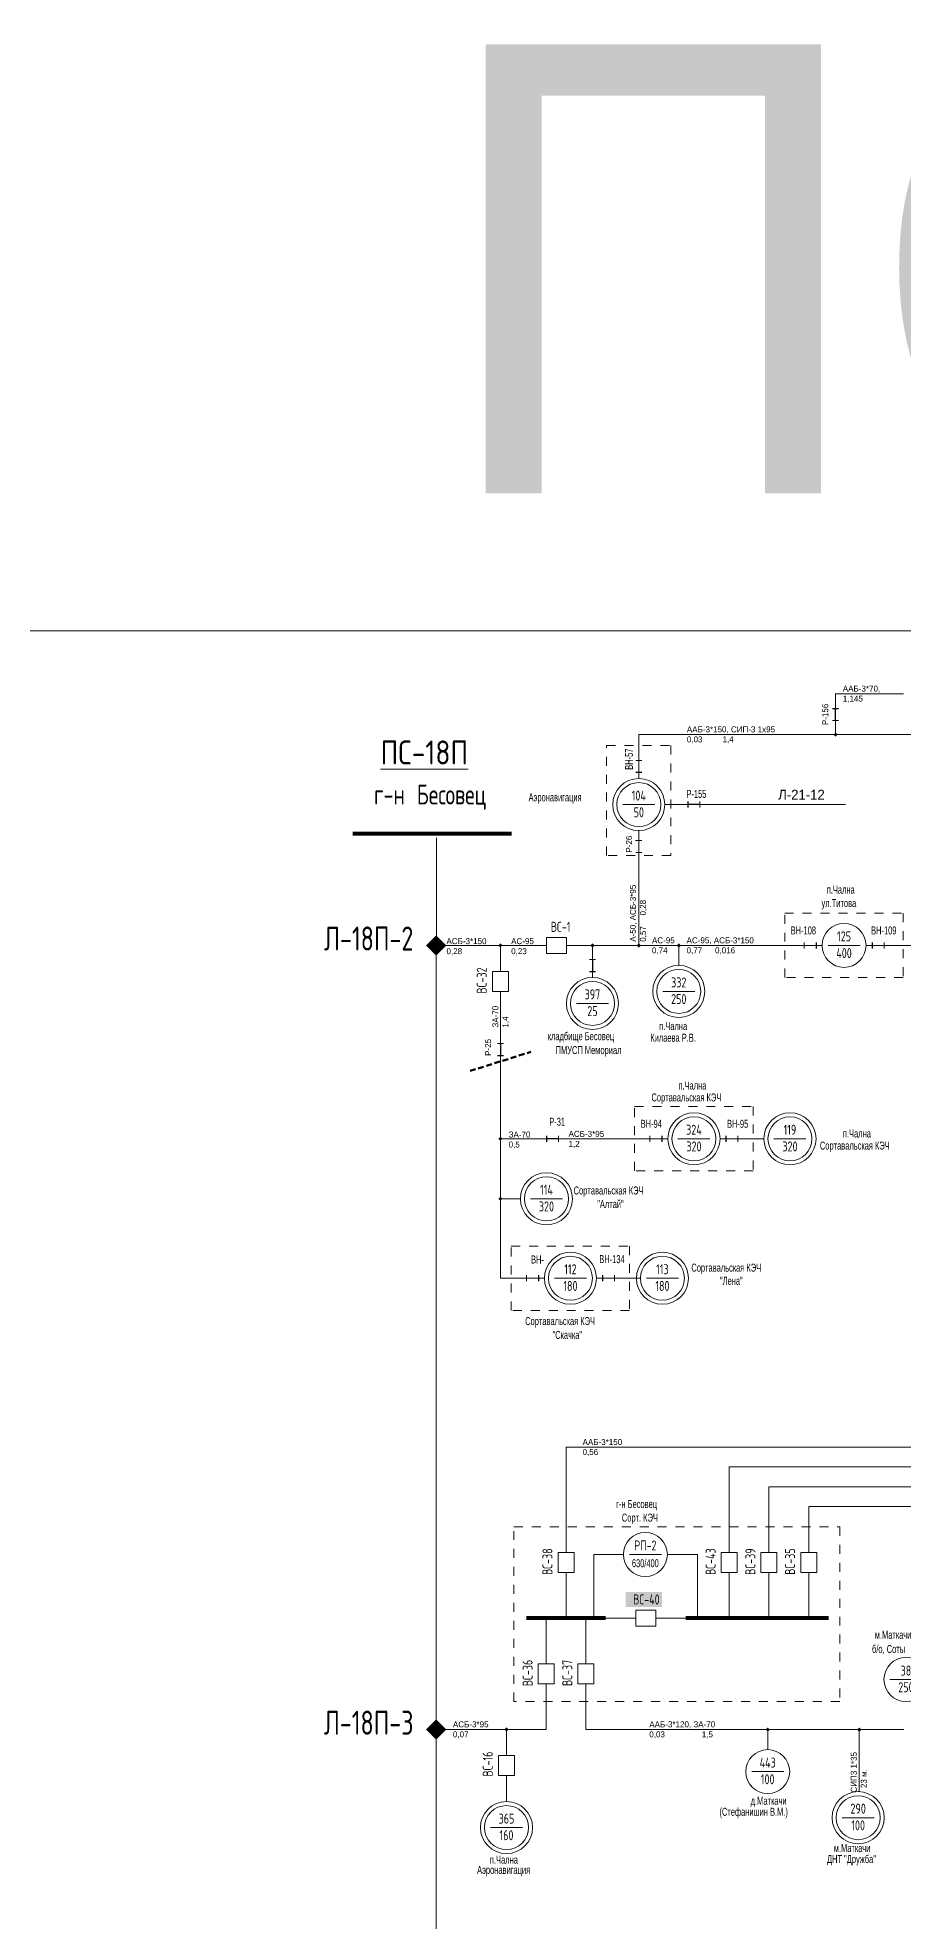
# Model space of a CAD drawing. Header units: millimetres. Extents: x 761 to 2477, y -1102 to -145.
# Drawn here: x 1431.5 to 1527.9, y -354.5 to -144.8 of the extents above; entities that cross this region are included whole.
import ezdxf
from ezdxf.enums import TextEntityAlignment as Align

# ---------------------------------------------------------------- set-up
doc = ezdxf.new("R2010")
doc.units = ezdxf.units.MM
doc.linetypes.add('HIDDEN', pattern=[9.525, 6.35, -3.175])
doc.linetypes.add('JIS_02_1.0', pattern=[2, 1, -1])
for name, color, linetype, lineweight in [('10_КВ', 250, 'Continuous', 18), ('АТРИБУТЫ', 7, 'Continuous', 13), ('РАЗЪЕД_РУБИЛЬН', 150, 'Continuous', 13), ('ТЕКСТ', 7, 'Continuous', 13)]:
    doc.layers.add(name, color=color, linetype=linetype, lineweight=lineweight)
doc.layers.add('Слой1', color=7, linetype='Continuous', lineweight=13, plot=False)
doc.layers.add('СХ_ОПЕРАТИВНАЯ', color=10, linetype='Continuous')
doc.layers.add('ШУНТ_РАЗЪЕД', color=161, linetype='Continuous')
doc.styles.add('ATTRIB', font='txt.shx', dxfattribs={"width": 0.7, "height": 5})
doc.styles.add('PRINADLEGNOST', font='txt.shx', dxfattribs={"width": 0.7, "height": 7})
doc.styles.add('МП', font='txt.shx', dxfattribs={"width": 0.7, "height": 2.5})
doc.styles.add('ПС', font='txt.shx', dxfattribs={"width": 0.8, "height": 12})
doc.styles.add('ТЕКСТ_МОДЕЛИ', font='txt.shx', dxfattribs={"width": 0.7, "height": 5})

# ---------------------------------------------------------------- blocks, each defined once
blk = doc.blocks.new('НАЗВАНИЕ_ОБЪЕКТА')
at = {"layer": 'АТРИБУТЫ'}
for tag, height, style, width, p in [('НОМЕР-ПС', 12, 'ПС', 0.8, (0, 0)), ('МЕСТОПОЛОЖЕНИЕ', 10, 'МП', 0.7, (0, -22)), ('ПРИНАДЛЕЖНОСТЬ', 7, 'PRINADLEGNOST', 0.7, (0, -37))]:
    blk.add_attdef(tag, text='', height=height, dxfattribs=dict(at, style=style, width=width)).set_placement(p, align=Align.TOP_CENTER)
blk = doc.blocks.new('ОТВЕТВЛЕНИЕ')
at = {"color": 0, "linetype": 'ByBlock'}
blk.add_solid([(0, 1.06), (1.06, 0), (-1.06, 0), (0, -1.06)], dxfattribs=at)
blk = doc.blocks.new('ВЫКЛЮЧАТЕЛЬ')
at = {"color": 0, "linetype": 'ByBlock'}
for p, q in [((0, 0), (0, -3)), ((0, -13), (0, -16))]:
    blk.add_line(p, q, dxfattribs=at)
blk.add_lwpolyline([(-4, -3), (4, -3), (4, -13), (-4, -13)], close=True, dxfattribs=at)
at = {"layer": 'АТРИБУТЫ', "style": 'ATTRIB', "width": 0.7}
blk.add_attdef('ДИСП_НОМ', text='', height=5, dxfattribs=at).set_placement((-6, -8), align=Align.MIDDLE_RIGHT)
at = {"layer": 'АТРИБУТЫ', "style": 'ATTRIB', "width": 0.7, "flags": 1}
blk.add_attdef('КОД', text='', height=5, dxfattribs=at).set_placement((-6, -14), align=Align.MIDDLE_RIGHT)
blk = doc.blocks.new('РАЗЪЕДИНИТЕЛЬ')
at = {"color": 0, "linetype": 'ByBlock'}
for p, q in [((0, 0), (0, -3)), ((0, -9), (0, -12))]:
    blk.add_line(p, q, dxfattribs=at)
at = {"layer": 'РАЗЪЕД_РУБИЛЬН', "color": 0, "linetype": 'ByBlock'}
blk.add_line((-1.5, -3), (1.5, -3), dxfattribs=at)
at = {"layer": 'СХ_ОПЕРАТИВНАЯ', "color": 0, "linetype": 'ByBlock'}
blk.add_line((-1.5, -9), (1.5, -9), dxfattribs=at)
at = {"layer": 'ШУНТ_РАЗЪЕД', "color": 0}
blk.add_line((0, -3), (0, -9), dxfattribs=at)
at = {"layer": 'РАЗЪЕД_РУБИЛЬН', "color": 7, "style": 'ATTRIB', "width": 0.7}
blk.add_attdef('ДИСП_НОМ', text='', height=5, dxfattribs=at).set_placement((-4.75, -6), align=Align.MIDDLE_RIGHT)
at = {"layer": 'РАЗЪЕД_РУБИЛЬН', "color": 7, "style": 'ATTRIB', "width": 0.7, "flags": 1}
blk.add_attdef('КОД', text='', height=5, dxfattribs=at).set_placement((-4.75, -12), align=Align.MIDDLE_RIGHT)
blk = doc.blocks.new('ВЫКЛ_НАГРУЗКИ')
at = {"color": 0, "linetype": 'ByBlock'}
for p, q in [((0, 0), (0, -3)), ((0, -9), (0, -12))]:
    blk.add_line(p, q, dxfattribs=at)
at = {"layer": 'РАЗЪЕД_РУБИЛЬН', "color": 0, "linetype": 'ByBlock'}
blk.add_line((-1.5, -3), (1.5, -3), dxfattribs=at)
at = {"layer": 'СХ_ОПЕРАТИВНАЯ', "color": 0, "linetype": 'ByBlock'}
blk.add_line((-1.5, -9), (1.5, -9), dxfattribs=at)
at = {"layer": 'РАЗЪЕД_РУБИЛЬН', "color": 7, "style": 'ATTRIB', "width": 0.7}
blk.add_attdef('ДИСП_НОМ', text='', height=5, dxfattribs=at).set_placement((-4.75, -6), align=Align.MIDDLE_RIGHT)
at = {"layer": 'РАЗЪЕД_РУБИЛЬН', "color": 7, "style": 'ATTRIB', "width": 0.7, "flags": 1}
blk.add_attdef('КОД', text='', height=5, dxfattribs=at).set_placement((-4.75, -12), align=Align.MIDDLE_RIGHT)
blk = doc.blocks.new('ТРАНСФ_ПОДСТ')
at = {"color": 7}
blk.add_line((-8, -11), (8, -11), dxfattribs=at)
at = {"color": 0}
blk.add_circle((0, -11), 11, dxfattribs=at)
at = {"layer": 'АТРИБУТЫ', "style": 'ATTRIB', "width": 0.7, "flags": 4}
for tag, p in [('OBOZN', (0, -9)), ('MOCHNOCT', (0, -17.33))]:
    blk.add_attdef(tag, text='', height=5, dxfattribs=at).set_placement(p, align=Align.CENTER)
at = {"layer": 'АТРИБУТЫ', "style": 'ТЕКСТ_МОДЕЛИ', "width": 0.7}
blk.add_attdef('MESTO_1', text='', height=5, dxfattribs=at).set_placement((14, -11), align=Align.BOTTOM_LEFT)
blk.add_attdef('MESTO_2', text='', height=5, dxfattribs=at).set_placement((14, -12), align=Align.TOP_LEFT)
blk = doc.blocks.new('ПРИСОЕД_ШИНЕ')
at = {"color": 0}
blk.add_solid([(0, 2.12), (2.12, 0), (-2.12, 0), (0, -2.12)], dxfattribs=at)
at = {"layer": 'АТРИБУТЫ', "style": 'ATTRIB', "width": 0.7}
blk.add_attdef('ДИСП_НОМ', text='', height=5, dxfattribs=at).set_placement((0, 3.12), align=Align.CENTER)

msp = doc.modelspace()

# ---------------------------------------------------------------- hatches: boundary and pattern name
at = {"layer": '10_КВ'}
msp.add_hatch(color=7, dxfattribs=at).paths.add_polyline_path([(1496.97, -319.49), (1501.03, -319.49), (1501.03, -317.82), (1496.97, -317.82)])

# ---------------------------------------------------------------- linework, layer by layer
at = {"layer": '10_КВ', "color": 7, "ltscale": 100}
for p, q in [((1520.33, -217.82), (1520.33, -222.36)), ((1527.88, -217.82), (1520.33, -217.82)), ((1501.32, -230.15), (1521.44, -230.15)), ((1522.97, -333.14), (1522.97, -340.05))]:
    msp.add_line(p, q, dxfattribs=at)
at = {"layer": '10_КВ', "color": 7}
for p, q in [((1498.43, -224.58), (1498.43, -222.36)), ((1498.43, -222.36), (1546.05, -222.36)), ((1498.43, -222.36), (1498.43, -222.36)), ((1498.43, -226.59), (1498.43, -225.25)), ((1475.9, -245.54), (1475.9, -233.85)), ((1498.75, -234.13), (1498.08, -234.13)), ((1498.43, -233.49), (1498.43, -233.04)), ((1498.43, -233.49), (1498.43, -234.13)), ((1498.43, -235.47), (1498.43, -234.13)), ((1498.43, -245.83), (1498.43, -234.52)), ((1498.76, -235.47), (1498.1, -235.47)), ((1498.43, -235.47), (1498.43, -236.16)), ((1475.87, -246.3), (1475.91, -483.38)), ((1476.34, -245.83), (1483.02, -245.83)), ((1483.02, -245.83), (1483.02, -248.06)), ((1483.02, -245.83), (1487.48, -245.83)), ((1491.04, -245.83), (1493.27, -245.83)), ((1493.27, -245.83), (1493.27, -246.72)), ((1493.51, -245.83), (1498.43, -245.83)), ((1498.43, -245.83), (1502.88, -245.83)), ((1502.88, -248.06), (1502.88, -245.83)), ((1502.88, -245.83), (1516.16, -245.83)), ((1516.82, -245.83), (1518.16, -245.83)), ((1524.4, -245.83), (1525.73, -245.83)), ((1526.4, -245.83), (1531.61, -245.83)), ((1483.02, -251.62), (1483.02, -256.07)), ((1490.34, -301.68), (1543.22, -301.68)), ((1490.34, -312.74), (1490.34, -301.68)), ((1508.5, -312.74), (1508.5, -303.89)), ((1508.5, -303.89), (1704.64, -303.89)), ((1512.92, -312.74), (1512.92, -306.1)), ((1512.92, -306.1), (1704.64, -306.1)), ((1517.35, -312.74), (1517.35, -308.32)), ((1517.35, -308.32), (1704.64, -308.32)), ((1493.43, -320.73), (1493.43, -313.65)), ((1493.43, -313.65), (1496.71, -313.65)), ((1504.96, -313.65), (1501.61, -313.65)), ((1504.96, -320.73), (1504.96, -313.65)), ((1490.34, -320.73), (1490.34, -316.3)), ((1508.5, -320.73), (1508.5, -316.3)), ((1512.92, -320.73), (1512.92, -316.3)), ((1517.35, -320.73), (1517.35, -316.3)), ((1488.12, -325.15), (1488.12, -320.73)), ((1492.55, -325.15), (1492.55, -320.73)), ((1494.76, -320.73), (1497.41, -320.73)), ((1500.98, -320.73), (1503.63, -320.73)), ((1488.12, -328.71), (1488.12, -333.14)), ((1492.55, -328.71), (1492.55, -333.14)), ((1475.87, -333.14), (1483.7, -333.14)), ((1483.7, -333.14), (1483.7, -335.37)), ((1483.7, -333.14), (1488.12, -333.14)), ((1527.94, -333.14), (1492.55, -333.14)), ((1512.78, -335.37), (1512.78, -333.14)), ((1483.7, -338.93), (1483.7, -341.16))]:
    msp.add_line(p, q, dxfattribs=at)
at = {"layer": '10_КВ', "color": 6, "linetype": 'HIDDEN', "lineweight": 60, "ltscale": 0.1}
msp.add_line((1479.64, -259.81), (1486.41, -257.68), dxfattribs=at)
at = {"layer": '10_КВ', "color": 6}
for p, q in [((1483.02, -258.75), (1483.02, -267.36)), ((1483.02, -267.36), (1487.48, -267.36)), ((1483.02, -267.36), (1483.02, -274.04)), ((1490.15, -267.36), (1499, -267.36)), ((1499.67, -267.36), (1501, -267.36)), ((1508.13, -267.36), (1509.47, -267.36)), ((1510.14, -267.36), (1512.36, -267.36)), ((1483.02, -274.04), (1485.25, -274.04)), ((1483.02, -274.04), (1483.02, -282.89)), ((1483.02, -282.89), (1485.25, -282.89)), ((1485.92, -282.89), (1487.26, -282.89)), ((1494.38, -282.89), (1495.72, -282.89)), ((1496.39, -282.89), (1498.61, -282.89))]:
    msp.add_line(p, q, dxfattribs=at)
at = {"layer": '10_КВ', "color": 7, "linetype": 'JIS_02_1.0'}
for points in [[(1494.85, -235.82), (1494.84, -223.57), (1502.01, -223.57), (1502.01, -235.82)], [(1514.67, -242.24), (1527.86, -242.24), (1527.86, -249.41), (1514.67, -249.41)], [(1484.53, -310.57), (1520.81, -310.57), (1520.81, -330.03), (1484.53, -330.03)]]:
    msp.add_lwpolyline(points, close=True, dxfattribs=at)
at = {"layer": '10_КВ', "color": 7, "const_width": 0.445}
for points in [[(1484.26, -233.38), (1466.56, -233.38)], [(1494.76, -320.73), (1485.91, -320.73)], [(1519.56, -320.73), (1503.63, -320.73)]]:
    msp.add_lwpolyline(points, dxfattribs=at)
at = {"layer": '10_КВ', "color": 6, "linetype": 'JIS_02_1.0'}
for points in [[(1497.95, -263.77), (1511.15, -263.77), (1511.15, -270.94), (1497.95, -270.94)], [(1484.21, -279.3), (1497.4, -279.3), (1497.4, -286.47), (1484.21, -286.47)]]:
    msp.add_lwpolyline(points, close=True, dxfattribs=at)
at = {"layer": '10_КВ', "color": 7}
for centre in [(1498.43, -230.15), (1493.27, -252.29), (1502.88, -250.95), (1483.7, -344.05), (1522.85, -342.95)]:
    msp.add_circle(centre, 2.9, dxfattribs=at)
at = {"layer": '10_КВ', "color": 6}
for centre in [(1504.57, -267.36), (1515.26, -267.36), (1488.15, -274.04), (1490.82, -282.89), (1501.06, -282.89)]:
    msp.add_circle(centre, 2.9, dxfattribs=at)
at = {"layer": 'Слой1', "color": 3}
msp.add_lwpolyline([(1425.25, -507.8), (1845.25, -507.8), (1845.25, -210.8), (1425.25, -210.8)], close=True, dxfattribs=at)

# ---------------------------------------------------------------- block references
at = {"layer": '10_КВ', "color": 7, "xscale": -0.2227016151358459, "yscale": 0.2227016151358459, "zscale": 0.2227016151358459, "rotation": 180}
msp.add_blockref('РАЗЪЕДИНИТЕЛЬ', (1520.33, -221.46), dxfattribs=at)
at = {"layer": '10_КВ', "color": 7, "xscale": 0.2227016151358459, "yscale": 0.2227016151358459, "zscale": 0.2227016151358459}
for name, p in [('ОТВЕТВЛЕНИЕ', (1520.34, -222.35)), ('ОТВЕТВЛЕНИЕ', (1483.02, -245.83)), ('РАЗЪЕДИНИТЕЛЬ', (1493.27, -246.72)), ('ОТВЕТВЛЕНИЕ', (1493.28, -245.83)), ('ОТВЕТВЛЕНИЕ', (1498.43, -245.83)), ('ОТВЕТВЛЕНИЕ', (1502.89, -245.83)), ('РАЗЪЕДИНИТЕЛЬ', (1483.02, -256.07)), ('ОТВЕТВЛЕНИЕ', (1483.7, -333.14)), ('ОТВЕТВЛЕНИЕ', (1512.79, -333.14)), ('ОТВЕТВЛЕНИЕ', (1522.98, -333.14))]:
    msp.add_blockref(name, p, dxfattribs=at)
at = {"layer": '10_КВ', "color": 7}
ref = msp.add_blockref('НАЗВАНИЕ_ОБЪЕКТА', (1475.2, -223.01), dxfattribs=dict(at, xscale=-0.2227016151358459, yscale=0.2227016151359857, zscale=0.2227016151360001))
ref.add_attrib('НОМЕР-ПС', '%%UПС-18П', dxfattribs={"layer": 'АТРИБУТЫ', "height": 2.672, "style": 'ПС', "width": 0.8}).set_placement((1474.56, -223.01), align=Align.TOP_CENTER)
ref.add_attrib('МЕСТОПОЛОЖЕНИЕ', 'г-н Бесовец', dxfattribs={"layer": 'АТРИБУТЫ', "height": 2.227, "style": 'МП', "width": 0.7}).set_placement((1475.2, -227.91), align=Align.TOP_CENTER)
ref = msp.add_blockref('ВЫКЛ_НАГРУЗКИ', (1498.43, -224.58), dxfattribs=dict(at, xscale=-0.2227016151358459, yscale=0.2227016151359857, zscale=0.2227016151360001))
ref.add_attrib('ДИСП_НОМ', 'ВН-57', dxfattribs={"layer": 'РАЗЪЕД_РУБИЛЬН', "color": 7, "height": 0.891, "rotation": 90, "width": 0.7}).set_placement((1497.34, -223.91), align=Align.MIDDLE_RIGHT)
ref = msp.add_blockref('ТРАНСФ_ПОДСТ', (1498.43, -227.7), dxfattribs=dict(at, xscale=0.2227016151358459, yscale=0.2227016151358459, zscale=0.2227016151358459))
ref.add_attrib('MESTO_1', 'Аэронавигация', dxfattribs={"layer": 'АТРИБУТЫ', "height": 0.8908, "width": 0.7}).set_placement((1486.16, -230.05), align=Align.BOTTOM_LEFT)
ref.add_attrib('OBOZN', '104', dxfattribs={"layer": 'АТРИБУТЫ', "height": 1.114, "style": 'ATTRIB', "width": 0.7, "flags": 4}).set_placement((1498.43, -229.7), align=Align.CENTER)
ref.add_attrib('MOCHNOCT', '50', dxfattribs={"layer": 'АТРИБУТЫ', "height": 1.114, "style": 'ATTRIB', "width": 0.7, "flags": 4}).set_placement((1498.43, -231.56), align=Align.CENTER)
ref = msp.add_blockref('РАЗЪЕДИНИТЕЛЬ', (1505.89, -230.15), dxfattribs=dict(at, xscale=0.2227016151359857, yscale=0.2227016151359857, zscale=0.2227016151359857, rotation=270))
ref.add_attrib('ДИСП_НОМ', 'Р-155', dxfattribs={"layer": 'РАЗЪЕД_РУБИЛЬН', "color": 7, "height": 0.885, "width": 0.7}).set_placement((1505.95, -228.96), align=Align.MIDDLE_RIGHT)
ref = msp.add_blockref('ТРАНСФ_ПОДСТ', (1521.28, -243.38), dxfattribs=dict(at, xscale=0.2227016151358459, yscale=0.2227016151358459, zscale=0.2227016151358459))
ref.add_attrib('MESTO_1', 'п.Чална', dxfattribs={"layer": 'АТРИБУТЫ', "height": 0.891, "width": 0.7}).set_placement((1519.35, -240.33), align=Align.BOTTOM_LEFT)
ref.add_attrib('MESTO_2', 'ул.Титова', dxfattribs={"layer": 'АТРИБУТЫ', "height": 0.891, "width": 0.7}).set_placement((1518.77, -240.67), align=Align.TOP_LEFT)
ref.add_attrib('OBOZN', '125', dxfattribs={"layer": 'АТРИБУТЫ', "height": 1.114, "style": 'ATTRIB', "width": 0.7, "flags": 4}).set_placement((1521.28, -245.38), align=Align.CENTER)
ref.add_attrib('MOCHNOCT', '400', dxfattribs={"layer": 'АТРИБУТЫ', "height": 1.114, "style": 'ATTRIB', "width": 0.7, "flags": 4}).set_placement((1521.28, -247.24), align=Align.CENTER)
ref = msp.add_blockref('ВЫКЛЮЧАТЕЛЬ', (1491.04, -245.83), dxfattribs=dict(at, xscale=-0.2227016151359857, yscale=0.2227016151359857, zscale=0.2227016151360001, rotation=270))
ref.add_attrib('ДИСП_НОМ', 'ВС-1', dxfattribs={"layer": 'АТРИБУТЫ', "height": 1.114, "style": 'ATTRIB', "width": 0.7}).set_placement((1490.82, -243.76), align=Align.MIDDLE_RIGHT)
at = {"layer": '10_КВ', "linetype": 'Continuous'}
ref = msp.add_blockref('ПРИСОЕД_ШИНЕ', (1475.87, -245.83), dxfattribs=dict(at, xscale=0.535265280000167, yscale=0.535265280000167, zscale=0.535265280000167))
ref.add_attrib('ДИСП_НОМ', 'Л-18П-2', dxfattribs={"layer": 'АТРИБУТЫ', "height": 2.676, "style": 'ATTRIB', "width": 0.7}).set_placement((1468.36, -246.4), align=Align.CENTER)
at = {"layer": '10_КВ', "color": 7}
ref = msp.add_blockref('ВЫКЛ_НАГРУЗКИ', (1516.16, -245.83), dxfattribs=dict(at, xscale=-0.2227016151359857, yscale=0.2227016151359857, zscale=0.2227016151360001, rotation=90))
ref.add_attrib('ДИСП_НОМ', 'ВН-108', dxfattribs={"layer": 'РАЗЪЕД_РУБИЛЬН', "color": 7, "height": 0.891, "width": 0.7}).set_placement((1518.16, -244.16), align=Align.MIDDLE_RIGHT)
ref = msp.add_blockref('ВЫКЛ_НАГРУЗКИ', (1526.4, -245.83), dxfattribs=dict(at, xscale=0.2227016151359857, yscale=0.2227016151359857, zscale=0.2227016151359857, rotation=270))
ref.add_attrib('ДИСП_НОМ', 'ВН-109', dxfattribs={"layer": 'РАЗЪЕД_РУБИЛЬН', "color": 7, "height": 0.891, "width": 0.7}).set_placement((1525.7, -244.16), align=Align.MIDDLE)
ref = msp.add_blockref('ВЫКЛЮЧАТЕЛЬ', (1483.02, -248.06), dxfattribs=dict(at, xscale=-0.2227016151358459, yscale=0.2227016151359857, zscale=0.2227016151360001))
ref.add_attrib('ДИСП_НОМ', 'ВС-32', dxfattribs={"layer": 'АТРИБУТЫ', "height": 1.114, "rotation": 90, "style": 'ATTRIB', "width": 0.7}).set_placement((1480.95, -248.28), align=Align.MIDDLE_RIGHT)
ref = msp.add_blockref('ТРАНСФ_ПОДСТ', (1502.88, -248.5), dxfattribs=dict(at, xscale=0.2227016151358459, yscale=0.2227016151358459, zscale=0.2227016151358459))
ref.add_attrib('MESTO_1', 'п.Чална', dxfattribs={"layer": 'АТРИБУТЫ', "height": 0.891, "width": 0.7}).set_placement((1500.7, -255.52), align=Align.BOTTOM_LEFT)
ref.add_attrib('MESTO_2', 'Килаева Р.В.', dxfattribs={"layer": 'АТРИБУТЫ', "height": 0.8908, "width": 0.7}).set_placement((1499.71, -255.66), align=Align.TOP_LEFT)
ref.add_attrib('OBOZN', '332', dxfattribs={"layer": 'АТРИБУТЫ', "height": 1.114, "style": 'ATTRIB', "width": 0.7, "flags": 4}).set_placement((1502.88, -250.51), align=Align.CENTER)
ref.add_attrib('MOCHNOCT', '250', dxfattribs={"layer": 'АТРИБУТЫ', "height": 1.114, "style": 'ATTRIB', "width": 0.7, "flags": 4}).set_placement((1502.88, -252.36), align=Align.CENTER)
ref = msp.add_blockref('ТРАНСФ_ПОДСТ', (1493.27, -249.84), dxfattribs=dict(at, xscale=0.2227016151358459, yscale=0.2227016151358459, zscale=0.2227016151358459))
ref.add_attrib('MESTO_1', 'кладбище Бесовец', dxfattribs={"layer": 'АТРИБУТЫ', "height": 0.8908, "width": 0.7}).set_placement((1488.29, -256.65), align=Align.BOTTOM_LEFT)
ref.add_attrib('MESTO_2', 'ПМУСП Мемориал', dxfattribs={"layer": 'АТРИБУТЫ', "height": 0.8908, "width": 0.7}).set_placement((1489.17, -257.04), align=Align.TOP_LEFT)
ref.add_attrib('OBOZN', '397', dxfattribs={"layer": 'АТРИБУТЫ', "height": 1.114, "style": 'ATTRIB', "width": 0.7, "flags": 4}).set_placement((1493.27, -251.84), align=Align.CENTER)
ref.add_attrib('MOCHNOCT', '25', dxfattribs={"layer": 'АТРИБУТЫ', "height": 1.114, "style": 'ATTRIB', "width": 0.7, "flags": 4}).set_placement((1493.27, -253.7), align=Align.CENTER)
at = {"layer": '10_КВ', "color": 6}
ref = msp.add_blockref('ТРАНСФ_ПОДСТ', (1504.57, -264.91), dxfattribs=dict(at, xscale=0.2227016151358459, yscale=0.2227016151358459, zscale=0.2227016151358459))
ref.add_attrib('MESTO_1', 'п.Чална', dxfattribs={"layer": 'АТРИБУТЫ', "height": 0.891, "width": 0.7}).set_placement((1502.84, -262.14), align=Align.BOTTOM_LEFT)
ref.add_attrib('MESTO_2', 'Сортавальская КЭЧ', dxfattribs={"layer": 'АТРИБУТЫ', "height": 0.8908, "width": 0.7}).set_placement((1499.84, -262.31), align=Align.TOP_LEFT)
ref.add_attrib('OBOZN', '324', dxfattribs={"layer": 'АТРИБУТЫ', "height": 1.114, "style": 'ATTRIB', "width": 0.7, "flags": 4}).set_placement((1504.57, -266.91), align=Align.CENTER)
ref.add_attrib('MOCHNOCT', '320', dxfattribs={"layer": 'АТРИБУТЫ', "height": 1.114, "style": 'ATTRIB', "width": 0.7, "flags": 4}).set_placement((1504.57, -268.77), align=Align.CENTER)
ref = msp.add_blockref('РАЗЪЕДИНИТЕЛЬ', (1490.15, -267.36), dxfattribs=dict(at, xscale=0.2227016151359857, yscale=0.2227016151359857, zscale=0.2227016151359857, rotation=270))
ref.add_attrib('ДИСП_НОМ', 'Р-31', dxfattribs={"layer": 'РАЗЪЕД_РУБИЛЬН', "color": 7, "height": 0.885, "width": 0.7}).set_placement((1490.22, -265.46), align=Align.MIDDLE_RIGHT)
ref = msp.add_blockref('ВЫКЛ_НАГРУЗКИ', (1499, -267.36), dxfattribs=dict(at, xscale=-0.2227016151359857, yscale=0.2227016151359857, zscale=0.2227016151360001, rotation=90))
ref.add_attrib('ДИСП_НОМ', 'ВН-94', dxfattribs={"layer": 'РАЗЪЕД_РУБИЛЬН', "color": 7, "height": 0.891, "width": 0.7}).set_placement((1501, -265.69), align=Align.MIDDLE_RIGHT)
ref = msp.add_blockref('ВЫКЛ_НАГРУЗКИ', (1510.14, -267.36), dxfattribs=dict(at, xscale=0.2227016151359857, yscale=0.2227016151359857, zscale=0.2227016151359857, rotation=270))
ref.add_attrib('ДИСП_НОМ', 'ВН-95', dxfattribs={"layer": 'РАЗЪЕД_РУБИЛЬН', "color": 7, "height": 0.891, "width": 0.7}).set_placement((1509.43, -265.69), align=Align.MIDDLE)
ref = msp.add_blockref('ТРАНСФ_ПОДСТ', (1515.26, -264.91), dxfattribs=dict(at, xscale=0.2227016151358459, yscale=0.2227016151358459, zscale=0.2227016151358459))
ref.add_attrib('MESTO_1', 'п.Чална', dxfattribs={"layer": 'АТРИБУТЫ', "height": 0.891, "width": 0.7}).set_placement((1521.15, -267.48), align=Align.BOTTOM_LEFT)
ref.add_attrib('MESTO_2', 'Сортавальская КЭЧ', dxfattribs={"layer": 'АТРИБУТЫ', "height": 0.8908, "width": 0.7}).set_placement((1518.59, -267.67), align=Align.TOP_LEFT)
ref.add_attrib('OBOZN', '119', dxfattribs={"layer": 'АТРИБУТЫ', "height": 1.114, "style": 'ATTRIB', "width": 0.7, "flags": 4}).set_placement((1515.26, -266.91), align=Align.CENTER)
ref.add_attrib('MOCHNOCT', '320', dxfattribs={"layer": 'АТРИБУТЫ', "height": 1.114, "style": 'ATTRIB', "width": 0.7, "flags": 4}).set_placement((1515.26, -268.77), align=Align.CENTER)
at = {"layer": '10_КВ', "color": 6, "xscale": 0.2227016151358459, "yscale": 0.2227016151358459, "zscale": 0.2227016151358459}
for p in [(1483.02, -267.36), (1483.02, -274.04)]:
    msp.add_blockref('ОТВЕТВЛЕНИЕ', p, dxfattribs=at)
at = {"layer": '10_КВ', "color": 6}
ref = msp.add_blockref('ТРАНСФ_ПОДСТ', (1488.15, -271.59), dxfattribs=dict(at, xscale=0.2227016151358459, yscale=0.2227016151358459, zscale=0.2227016151358459))
ref.add_attrib('MESTO_1', 'Сортавальская КЭЧ', dxfattribs={"layer": 'АТРИБУТЫ', "height": 0.8908, "width": 0.7}).set_placement((1491.18, -273.83), align=Align.BOTTOM_LEFT)
ref.add_attrib('MESTO_2', '"Алтай"', dxfattribs={"layer": 'АТРИБУТЫ', "height": 0.891, "width": 0.7}).set_placement((1493.8, -274.18), align=Align.TOP_LEFT)
ref.add_attrib('OBOZN', '114', dxfattribs={"layer": 'АТРИБУТЫ', "height": 1.114, "style": 'ATTRIB', "width": 0.7, "flags": 4}).set_placement((1488.15, -273.59), align=Align.CENTER)
ref.add_attrib('MOCHNOCT', '320', dxfattribs={"layer": 'АТРИБУТЫ', "height": 1.114, "style": 'ATTRIB', "width": 0.7, "flags": 4}).set_placement((1488.15, -275.45), align=Align.CENTER)
ref = msp.add_blockref('ВЫКЛ_НАГРУЗКИ', (1485.25, -282.89), dxfattribs=dict(at, xscale=-0.2227016151359857, yscale=0.2227016151359857, zscale=0.2227016151360001, rotation=90))
ref.add_attrib('ДИСП_НОМ', 'ВН-', dxfattribs={"layer": 'РАЗЪЕД_РУБИЛЬН', "color": 7, "height": 0.891, "width": 0.7}).set_placement((1487.87, -280.8), align=Align.MIDDLE_RIGHT)
ref = msp.add_blockref('ТРАНСФ_ПОДСТ', (1490.82, -280.44), dxfattribs=dict(at, xscale=0.2227016151358459, yscale=0.2227016151358459, zscale=0.2227016151358459))
ref.add_attrib('MESTO_1', 'Сортавальская КЭЧ', dxfattribs={"layer": 'АТРИБУТЫ', "height": 0.8908, "width": 0.7}).set_placement((1485.78, -288.37), align=Align.BOTTOM_LEFT)
ref.add_attrib('MESTO_2', '"Скачка"', dxfattribs={"layer": 'АТРИБУТЫ', "height": 0.891, "width": 0.7}).set_placement((1488.83, -288.75), align=Align.TOP_LEFT)
ref.add_attrib('OBOZN', '112', dxfattribs={"layer": 'АТРИБУТЫ', "height": 1.114, "style": 'ATTRIB', "width": 0.7, "flags": 4}).set_placement((1490.82, -282.44), align=Align.CENTER)
ref.add_attrib('MOCHNOCT', '180', dxfattribs={"layer": 'АТРИБУТЫ', "height": 1.114, "style": 'ATTRIB', "width": 0.7, "flags": 4}).set_placement((1490.82, -284.3), align=Align.CENTER)
ref = msp.add_blockref('ВЫКЛ_НАГРУЗКИ', (1496.39, -282.89), dxfattribs=dict(at, xscale=0.2227016151359857, yscale=0.2227016151359857, zscale=0.2227016151359857, rotation=270))
ref.add_attrib('ДИСП_НОМ', 'ВН-134', dxfattribs={"layer": 'РАЗЪЕД_РУБИЛЬН', "color": 7, "height": 0.891, "width": 0.7}).set_placement((1495.44, -280.76), align=Align.MIDDLE)
ref = msp.add_blockref('ТРАНСФ_ПОДСТ', (1501.06, -280.44), dxfattribs=dict(at, xscale=0.2227016151358459, yscale=0.2227016151358459, zscale=0.2227016151358459))
ref.add_attrib('MESTO_1', 'Сортавальская КЭЧ', dxfattribs={"layer": 'АТРИБУТЫ', "height": 0.8908, "width": 0.7}).set_placement((1504.28, -282.42), align=Align.BOTTOM_LEFT)
ref.add_attrib('MESTO_2', '"Лена"', dxfattribs={"layer": 'АТРИБУТЫ', "height": 0.891, "width": 0.7}).set_placement((1507.47, -282.73), align=Align.TOP_LEFT)
ref.add_attrib('OBOZN', '113', dxfattribs={"layer": 'АТРИБУТЫ', "height": 1.114, "style": 'ATTRIB', "width": 0.7, "flags": 4}).set_placement((1501.06, -282.44), align=Align.CENTER)
ref.add_attrib('MOCHNOCT', '180', dxfattribs={"layer": 'АТРИБУТЫ', "height": 1.114, "style": 'ATTRIB', "width": 0.7, "flags": 4}).set_placement((1501.06, -284.3), align=Align.CENTER)
at = {"layer": '10_КВ', "color": 7}
ref = msp.add_blockref('ТРАНСФ_ПОДСТ', (1499.16, -311.2), dxfattribs=dict(at, xscale=0.2227016151358459, yscale=0.2227016151358459, zscale=0.2227016151358459))
ref.add_attrib('MESTO_1', 'г-н Бесовец', dxfattribs={"layer": 'АТРИБУТЫ', "height": 0.8908, "width": 0.7}).set_placement((1495.91, -308.74), align=Align.BOTTOM_LEFT)
ref.add_attrib('MESTO_2', 'Сорт. КЭЧ', dxfattribs={"layer": 'АТРИБУТЫ', "height": 0.891, "width": 0.7}).set_placement((1496.54, -309.1), align=Align.TOP_LEFT)
ref.add_attrib('OBOZN', 'РП-2', dxfattribs={"layer": 'АТРИБУТЫ', "height": 1.114, "style": 'ATTRIB', "width": 0.7, "flags": 4}).set_placement((1499.16, -313.2), align=Align.CENTER)
ref.add_attrib('MOCHNOCT', '630/400', dxfattribs={"layer": 'АТРИБУТЫ', "height": 0.885, "width": 0.7, "flags": 4}).set_placement((1499.16, -315.06), align=Align.CENTER)
ref = msp.add_blockref('ВЫКЛЮЧАТЕЛЬ', (1490.34, -312.74), dxfattribs=dict(at, xscale=-0.2227016151358459, yscale=0.2227016151359717, zscale=0.2227016151360001))
ref.add_attrib('ДИСП_НОМ', 'ВС-38', dxfattribs={"layer": 'АТРИБУТЫ', "height": 1.114, "rotation": 90, "style": 'ATTRIB', "width": 0.7}).set_placement((1488.26, -312.96), align=Align.MIDDLE_RIGHT)
ref = msp.add_blockref('ВЫКЛЮЧАТЕЛЬ', (1508.5, -312.74), dxfattribs=dict(at, xscale=-0.2227016151358459, yscale=0.2227016151359717, zscale=0.2227016151360001))
ref.add_attrib('ДИСП_НОМ', 'ВС-43', dxfattribs={"layer": 'АТРИБУТЫ', "height": 1.114, "rotation": 90, "style": 'ATTRIB', "width": 0.7}).set_placement((1506.42, -312.96), align=Align.MIDDLE_RIGHT)
ref = msp.add_blockref('ВЫКЛЮЧАТЕЛЬ', (1512.92, -312.74), dxfattribs=dict(at, xscale=-0.2227016151358459, yscale=0.2227016151359717, zscale=0.2227016151360001))
ref.add_attrib('ДИСП_НОМ', 'ВС-39', dxfattribs={"layer": 'АТРИБУТЫ', "height": 1.114, "rotation": 90, "style": 'ATTRIB', "width": 0.7}).set_placement((1510.85, -312.96), align=Align.MIDDLE_RIGHT)
ref = msp.add_blockref('ВЫКЛЮЧАТЕЛЬ', (1517.35, -312.74), dxfattribs=dict(at, xscale=-0.2227016151358459, yscale=0.2227016151359717, zscale=0.2227016151360001))
ref.add_attrib('ДИСП_НОМ', 'ВС-35', dxfattribs={"layer": 'АТРИБУТЫ', "height": 1.114, "rotation": 90, "style": 'ATTRIB', "width": 0.7}).set_placement((1515.27, -312.96), align=Align.MIDDLE_RIGHT)
ref = msp.add_blockref('ВЫКЛЮЧАТЕЛЬ', (1500.98, -320.73), dxfattribs=dict(at, xscale=-0.2227016151359717, yscale=0.2227016151359717, zscale=0.2227016151360001, rotation=270))
ref.add_attrib('ДИСП_НОМ', 'ВС-40', dxfattribs={"layer": 'АТРИБУТЫ', "height": 1.114, "style": 'ATTRIB', "width": 0.7}).set_placement((1500.75, -318.65), align=Align.MIDDLE_RIGHT)
ref = msp.add_blockref('ТРАНСФ_ПОДСТ', (1528.17, -325.12), dxfattribs=dict(at, xscale=0.2227016151358459, yscale=0.2227016151358459, zscale=0.2227016151358459))
ref.add_attrib('MESTO_1', 'м.Маткачи', dxfattribs={"layer": 'АТРИБУТЫ', "height": 0.891, "width": 0.7}).set_placement((1524.7, -323.3), align=Align.BOTTOM_LEFT)
ref.add_attrib('MESTO_2', 'б/о, Соты', dxfattribs={"layer": 'АТРИБУТЫ', "height": 0.891, "width": 0.7}).set_placement((1524.39, -323.72), align=Align.TOP_LEFT)
ref.add_attrib('OBOZN', '38', dxfattribs={"layer": 'АТРИБУТЫ', "height": 1.114, "style": 'ATTRIB', "width": 0.7, "flags": 4}).set_placement((1528.17, -327.13), align=Align.CENTER)
ref.add_attrib('MOCHNOCT', '250', dxfattribs={"layer": 'АТРИБУТЫ', "height": 1.114, "style": 'ATTRIB', "width": 0.7, "flags": 4}).set_placement((1528.17, -328.98), align=Align.CENTER)
ref = msp.add_blockref('ВЫКЛЮЧАТЕЛЬ', (1488.12, -325.15), dxfattribs=dict(at, xscale=-0.2227016151358459, yscale=0.2227016151359717, zscale=0.2227016151360001))
ref.add_attrib('ДИСП_НОМ', 'ВС-36', dxfattribs={"layer": 'АТРИБУТЫ', "height": 1.114, "rotation": 90, "style": 'ATTRIB', "width": 0.7}).set_placement((1486.05, -325.37), align=Align.MIDDLE_RIGHT)
ref = msp.add_blockref('ВЫКЛЮЧАТЕЛЬ', (1492.55, -325.15), dxfattribs=dict(at, xscale=-0.2227016151358459, yscale=0.2227016151359717, zscale=0.2227016151360001))
ref.add_attrib('ДИСП_НОМ', 'ВС-37', dxfattribs={"layer": 'АТРИБУТЫ', "height": 1.114, "rotation": 90, "style": 'ATTRIB', "width": 0.7}).set_placement((1490.47, -325.37), align=Align.MIDDLE_RIGHT)
at = {"layer": '10_КВ', "linetype": 'Continuous'}
ref = msp.add_blockref('ПРИСОЕД_ШИНЕ', (1475.87, -333.14), dxfattribs=dict(at, xscale=0.535265280000167, yscale=0.535265280000167, zscale=0.535265280000167))
ref.add_attrib('ДИСП_НОМ', 'Л-18П-3', dxfattribs={"layer": 'АТРИБУТЫ', "height": 2.676, "style": 'ATTRIB', "width": 0.7}).set_placement((1468.36, -333.71), align=Align.CENTER)
at = {"layer": '10_КВ', "color": 7}
ref = msp.add_blockref('ВЫКЛЮЧАТЕЛЬ', (1483.7, -335.37), dxfattribs=dict(at, xscale=-0.2227016151358459, yscale=0.2227016151359717, zscale=0.2227016151360001))
ref.add_attrib('ДИСП_НОМ', 'ВС-16', dxfattribs={"layer": 'АТРИБУТЫ', "height": 1.114, "rotation": 90, "style": 'ATTRIB', "width": 0.7}).set_placement((1481.62, -335.59), align=Align.MIDDLE_RIGHT)
ref = msp.add_blockref('ТРАНСФ_ПОДСТ', (1512.78, -335.37), dxfattribs=dict(at, xscale=0.2227016151358459, yscale=0.2227016151358459, zscale=0.2227016151358459))
ref.add_attrib('MESTO_1', 'д.Маткачи', dxfattribs={"layer": 'АТРИБУТЫ', "height": 0.891, "width": 0.7}).set_placement((1510.89, -341.78), align=Align.BOTTOM_LEFT)
ref.add_attrib('MESTO_2', '(Стефанишин В.М.)', dxfattribs={"layer": 'АТРИБУТЫ', "height": 0.8908, "width": 0.7}).set_placement((1507.41, -341.85), align=Align.TOP_LEFT)
ref.add_attrib('OBOZN', '443', dxfattribs={"layer": 'АТРИБУТЫ', "height": 1.114, "style": 'ATTRIB', "width": 0.7, "flags": 4}).set_placement((1512.78, -337.37), align=Align.CENTER)
ref.add_attrib('MOCHNOCT', '100', dxfattribs={"layer": 'АТРИБУТЫ', "height": 1.114, "style": 'ATTRIB', "width": 0.7, "flags": 4}).set_placement((1512.78, -339.23), align=Align.CENTER)
ref = msp.add_blockref('ТРАНСФ_ПОДСТ', (1483.7, -341.6), dxfattribs=dict(at, xscale=0.2227016151358459, yscale=0.2227016151358459, zscale=0.2227016151358459))
ref.add_attrib('MESTO_1', 'п.Чална', dxfattribs={"layer": 'АТРИБУТЫ', "height": 0.891, "width": 0.7}).set_placement((1481.86, -348.34), align=Align.BOTTOM_LEFT)
ref.add_attrib('MESTO_2', 'Аэронавигация', dxfattribs={"layer": 'АТРИБУТЫ', "height": 0.8908, "width": 0.7}).set_placement((1480.43, -348.32), align=Align.TOP_LEFT)
ref.add_attrib('OBOZN', '365', dxfattribs={"layer": 'АТРИБУТЫ', "height": 1.114, "style": 'ATTRIB', "width": 0.7, "flags": 4}).set_placement((1483.7, -343.61), align=Align.CENTER)
ref.add_attrib('MOCHNOCT', '160', dxfattribs={"layer": 'АТРИБУТЫ', "height": 1.114, "style": 'ATTRIB', "width": 0.7, "flags": 4}).set_placement((1483.7, -345.46), align=Align.CENTER)
ref = msp.add_blockref('ТРАНСФ_ПОДСТ', (1522.85, -340.5), dxfattribs=dict(at, xscale=0.2227016151358459, yscale=0.2227016151358459, zscale=0.2227016151358459))
ref.add_attrib('MESTO_1', 'м.Маткачи', dxfattribs={"layer": 'АТРИБУТЫ', "height": 0.891, "width": 0.7}).set_placement((1520.14, -347.05), align=Align.BOTTOM_LEFT)
ref.add_attrib('MESTO_2', 'ДНТ "Дружба"', dxfattribs={"layer": 'АТРИБУТЫ', "height": 0.8908, "width": 0.7}).set_placement((1519.38, -347.11), align=Align.TOP_LEFT)
ref.add_attrib('OBOZN', '290', dxfattribs={"layer": 'АТРИБУТЫ', "height": 1.114, "style": 'ATTRIB', "width": 0.7, "flags": 4}).set_placement((1522.85, -342.5), align=Align.CENTER)
ref.add_attrib('MOCHNOCT', '100', dxfattribs={"layer": 'АТРИБУТЫ', "height": 1.114, "style": 'ATTRIB', "width": 0.7, "flags": 4}).set_placement((1522.85, -344.36), align=Align.CENTER)

# ---------------------------------------------------------------- texts
at = {"layer": 'ТЕКСТ', "color": 7, "attachment_point": 1}
for s, insert, char_height, width in [('ПС-18П', (1475.96, -145.5), 50, 39.4393), ('ААБ-3*70,\\P1,145', (1521.14, -216.9), 0.668, 9.0948), ('ААБ-3*150, СИП-3 1х95\\P0,03         1,4', (1503.78, -221.44), 0.6681, 21.4356), ('Л-21-12', (1513.95, -228.5), 1.092, 8.8058), ('АСБ-3*150\\P0,28', (1477.02, -245.02), 0.668, 21.4356), ('АС-95\\P0,23', (1484.22, -245.02), 0.668, 21.4356), ('АС-95\\P0,74', (1499.9, -244.93), 0.668, 21.4356), ('АС-95, АСБ-3*150\\P0,77^I  0,016', (1503.75, -244.93), 0.6681, 21.4356), ('ААБ-3*150\\P0,56', (1492.17, -300.79), 0.668, 6.744), ('АСБ-3*95\\P0,07', (1477.74, -332.22), 0.668, 21.4356), ('ААБ-3*120, ЗА-70\\P0,03^I^I  1,5', (1499.6, -332.22), 0.6681, 21.4356)]:
    msp.add_mtext(s, dxfattribs=dict(at, insert=insert, char_height=char_height, width=width))
at = {"layer": 'ТЕКСТ', "color": 7, "rotation": 90}
for s, insert, char_height, width, attachment_point in [('Р-156', (1518.85, -218.92), 0.668, 4.6221, 3), ('Р-26', (1497.01, -235.5), 0.668, 12.6354, 1), ('А-50, АСБ-3*95\\P0,57^I 0,28', (1497.44, -245.42), 0.6681, 12.6354, 1), ('ЗА-70\\P1,4', (1482.13, -254.98), 0.668, 6.744, 1), ('Р-25', (1481.32, -258.13), 0.668, 4.6221, 1), (' СИП3 1*35\\P   23 м.', (1522.03, -340.4), 0.668, 20.333, 1)]:
    msp.add_mtext(s, dxfattribs=dict(at, insert=insert, char_height=char_height, width=width, attachment_point=attachment_point))
at = {"layer": 'ТЕКСТ', "color": 6, "char_height": 0.668, "width": 21.4356, "attachment_point": 1}
for s, insert in [('ЗА-70\\P0,5', (1483.94, -266.55)), ('АСБ-3*95\\P1,2', (1490.61, -266.48))]:
    msp.add_mtext(s, dxfattribs=dict(at, insert=insert))

doc.saveas('drawing.dxf')
